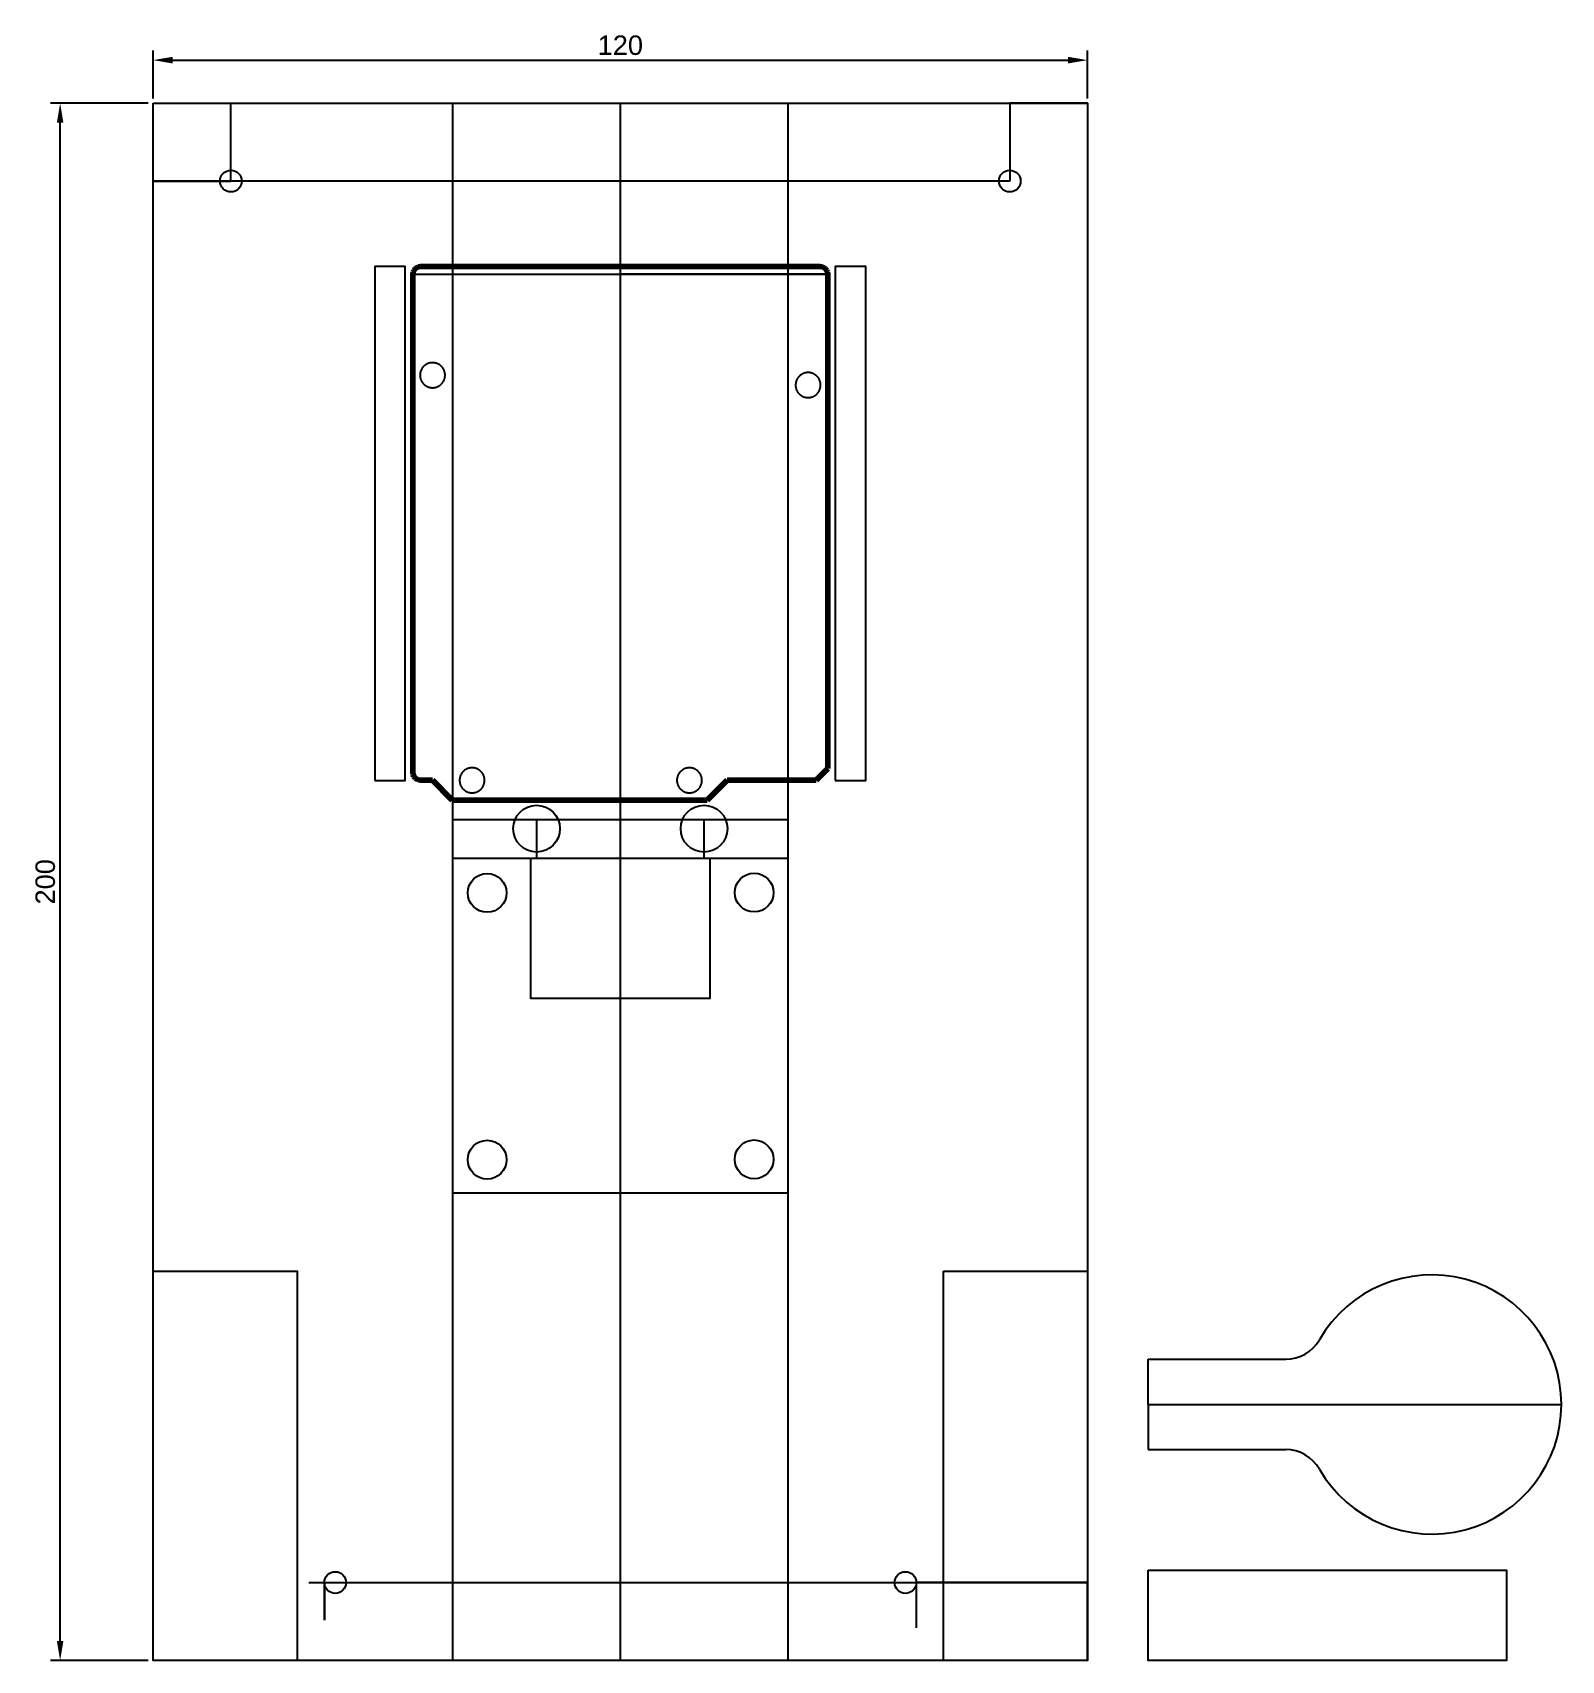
# Model space of a CAD drawing. Header units: millimetres. Extents: x -15 to 181, y 0 to 209.
import ezdxf

# ---------------------------------------------------------------- set-up
doc = ezdxf.new("R2010")
doc.units = ezdxf.units.MM
doc.layers.add('Incisione', color=7, linetype='Continuous', true_color=0x1710ff)
doc.layers.add('Taglio', color=7, linetype='Continuous', true_color=0xc0240f)
doc.styles.get("Standard").update_dxf_attribs({"font": 'arial.ttf'})
doc.dimstyles.new('ISO-25', dxfattribs={"dimtxt": 2.5, "dimasz": 2.5, "dimexe": 1.25, "dimexo": 0.625, "dimtad": 1, "dimtxsty": 'Standard', "dimcen": 2.5, "dimadec": 0, "dimazin": 0, "dimtfac": 1, "dimtmove": 0, "dimatfit": 3, "dimfxl": 1, "dimarcsym": 0})

# ---------------------------------------------------------------- blocks, each defined once
blk = doc.blocks.new('*D1')
at = {"color": 0, "lineweight": -2, "transparency": 16777216}
for p, q in [((0, 200.62), (0, 206.78)), ((2.5, 205.53), (117.5, 205.53)), ((120, 200.62), (120, 206.78))]:
    blk.add_line(p, q, dxfattribs=at)
at = {"color": 0, "transparency": 16777216}
for points in [[(2.5, 205.95), (2.5, 205.11), (0, 205.53)], [(117.5, 205.95), (117.5, 205.11), (120, 205.53)]]:
    blk.add_solid(points, dxfattribs=at)
at = {"layer": 'Defpoints', "color": 0, "transparency": 16777216}
for p in [(120, 205.53), (0, 200), (120, 200)]:
    blk.add_point(p, dxfattribs=at)
at = {"color": 0, "transparency": 16777216, "insert": (60, 207.43), "char_height": 2.5, "attachment_point": 5}
blk.add_mtext('120', dxfattribs=at)
blk = doc.blocks.new('*D2')
at = {"color": 0, "lineweight": -2, "transparency": 16777216}
for p, q in [((-0.63, 200), (-13.18, 200)), ((-11.93, 2.5), (-11.93, 197.5)), ((-0.63, 0), (-13.18, 0))]:
    blk.add_line(p, q, dxfattribs=at)
at = {"color": 0, "transparency": 16777216}
for points in [[(-12.35, 197.5), (-11.51, 197.5), (-11.93, 200)], [(-12.35, 2.5), (-11.51, 2.5), (-11.93, 0)]]:
    blk.add_solid(points, dxfattribs=at)
at = {"layer": 'Defpoints', "color": 0, "transparency": 16777216}
for p in [(-11.93, 200), (0, 200), (0, 0)]:
    blk.add_point(p, dxfattribs=at)
at = {"color": 0, "transparency": 16777216, "insert": (-13.83, 100), "char_height": 2.5, "attachment_point": 5, "rotation": 90}
blk.add_mtext('200', dxfattribs=at)

msp = doc.modelspace()

# ---------------------------------------------------------------- linework, layer by layer
at = {"color": 215, "true_color": 0xa953a0}
for p, q in [((10, 190), (10, 200)), ((38.5, 0), (38.5, 200)), ((60, 200), (60, 0)), ((81.5, 200), (81.5, 0)), ((120, 200), (110, 200)), ((110, 200), (110, 190)), ((110, 190), (0, 190)), ((0, 190), (10, 190)), ((33.35, 178.037), (86.65, 178.037)), ((60, 179.032), (60, 112.992)), ((60, 179.032), (60, 110.497)), ((86.65, 178.037), (60, 178.037)), ((38.5, 108.009), (81.5, 108.009)), ((38.5, 108.009), (49.25, 108.009)), ((49.25, 108.009), (49.25, 103.027)), ((70.75, 103.027), (70.75, 108.009)), ((48.5, 103.027), (60, 103.027)), ((49.25, 103.027), (70.75, 103.027)), ((60, 103.027), (60, 85.027)), ((127.799, 32.874), (180.845, 32.874)), ((20, 10), (120, 10)), ((20, 10), (22, 10)), ((22, 10), (22, 5.179)), ((22, 5.179), (22, 10)), ((22, 10), (120, 10)), ((120, 10), (98, 10)), ((98, 10), (98, 4.208)), ((120, 0), (120, 10))]:
    msp.add_line(p, q, dxfattribs=at)
for p, q in [((127.799, 32.874), (127.799, 38.674)), ((127.799, 38.674), (145.443, 38.674)), ((127.799, 32.874), (127.799, 27.074)), ((127.799, 27.074), (145.443, 27.074)), ((37, 0), (0, 0)), ((120, 0), (83, 0))]:
    msp.add_line(p, q)
for points in [[(0, 200), (120, 200), (120, 0), (0, 0)], [(127.799, 11.6), (173.799, 11.6), (173.799, 0), (127.799, 0)]]:
    msp.add_lwpolyline(points, close=True)
at = {"color": 152, "true_color": 0x2776bb}
for points in [[(28.493, 112.992), (32.393, 112.992), (32.393, 179.032), (28.493, 179.032)], [(87.608, 112.992), (91.508, 112.992), (91.508, 179.032), (87.608, 179.032)]]:
    msp.add_lwpolyline(points, close=True, dxfattribs=at)
at = {"color": 52, "true_color": 0xc8c92d}
for points in [[(38.5, 103.027), (81.5, 103.027), (81.5, 60.027), (38.5, 60.027)], [(0, 50), (18.5, 50), (18.5, 0), (0, 0)], [(101.5, 50), (120, 50), (120, 0), (101.5, 0)]]:
    msp.add_lwpolyline(points, close=True, dxfattribs=at)
at = {"color": 252, "true_color": 0x939598}
msp.add_lwpolyline([(48.5, 103.027), (71.5, 103.027), (71.5, 85.027), (48.5, 85.027)], close=True, dxfattribs=at)
at = {"color": 1}
for centre, radius in [((10, 190), 1.398), ((110, 190), 1.398), ((42.9, 98.578), 2.492), ((77.181, 98.616), 2.492), ((42.9, 64.312), 2.492), ((77.181, 64.35), 2.492), ((23.398, 10), 1.398), ((96.602, 10), 1.398)]:
    msp.add_circle(centre, radius, dxfattribs=at)
for centre in [(49.25, 106.827), (70.75, 106.827)]:
    msp.add_circle(centre, 3)
for centre, radius, start, end in [((164.2, 32.874), 16.645, 0, 150.06803), ((145.443, 43.674), 5, 270, 330.06803), ((164.2, 32.874), 16.645, 209.93197, 0), ((145.443, 22.074), 5, 29.93197, 90)]:
    msp.add_arc(centre, radius, start, end)
at = {"layer": 'Incisione', "lineweight": 211}
msp.add_lwpolyline([(33.35, 178.037), (33.392, 178.291)], dxfattribs=at)
at = {"layer": 'Incisione', "color": 52, "lineweight": 211, "true_color": 0xc8c92d}
for points in [[(33.35, 114.031), (33.35, 178.037)], [(33.392, 178.291), (33.477, 178.524)], [(33.477, 178.524), (33.646, 178.735)], [(33.646, 178.735), (33.858, 178.905)], [(33.858, 178.905), (34.091, 178.989)], [(34.091, 178.989), (34.344, 179.032)], [(34.344, 179.032), (85.634, 179.032)], [(85.634, 179.032), (85.909, 178.989)], [(85.909, 178.989), (86.142, 178.905)], [(86.142, 178.905), (86.354, 178.735)], [(86.354, 178.735), (86.502, 178.524)], [(86.502, 178.524), (86.608, 178.291)], [(86.608, 178.291), (86.65, 178.037)], [(86.65, 178.037), (86.65, 114.559)], [(33.392, 113.777), (33.35, 114.031)], [(33.477, 113.544), (33.392, 113.777)], [(33.646, 113.332), (33.477, 113.544)], [(33.858, 113.163), (33.646, 113.332)], [(34.091, 113.078), (33.858, 113.163)], [(34.344, 113.036), (34.091, 113.078)], [(35.889, 113.036), (34.344, 113.036)], [(38.428, 110.497), (35.889, 113.036)], [(73.701, 113.036), (71.161, 110.497)], [(85.127, 113.036), (73.701, 113.036)], [(86.65, 114.559), (85.127, 113.036)], [(71.161, 110.497), (38.428, 110.497)]]:
    msp.add_lwpolyline(points, dxfattribs=at)
at = {"layer": 'Taglio'}
for points in [[(35.889, 163.458), (35.945, 163.459), (36, 163.462), (36.056, 163.467), (36.111, 163.474), (36.166, 163.482), (36.221, 163.493), (36.275, 163.505), (36.329, 163.52), (36.382, 163.536), (36.435, 163.554), (36.487, 163.574), (36.539, 163.595), (36.589, 163.619), (36.639, 163.644), (36.688, 163.671), (36.736, 163.699), (36.783, 163.729), (36.828, 163.761), (36.873, 163.794), (36.916, 163.829), (36.959, 163.866), (37, 163.903), (37.039, 163.943), (37.078, 163.983), (37.114, 164.025), (37.15, 164.068), (37.184, 164.112), (37.216, 164.158), (37.246, 164.204), (37.276, 164.252), (37.303, 164.3), (37.329, 164.35), (37.353, 164.4), (37.375, 164.451), (37.395, 164.503), (37.414, 164.555), (37.431, 164.609), (37.446, 164.662), (37.459, 164.716), (37.47, 164.771), (37.479, 164.826), (37.486, 164.881), (37.492, 164.937), (37.495, 164.992), (37.497, 165.048), (37.497, 165.104), (37.495, 165.159), (37.49, 165.215), (37.484, 165.27), (37.476, 165.325), (37.466, 165.38), (37.454, 165.435), (37.441, 165.489), (37.425, 165.542), (37.408, 165.595), (37.389, 165.647), (37.368, 165.699), (37.345, 165.75), (37.32, 165.8), (37.294, 165.849), (37.266, 165.897), (37.236, 165.944), (37.205, 165.991), (37.172, 166.036), (37.138, 166.079), (37.102, 166.122), (37.065, 166.163), (37.026, 166.204), (36.986, 166.242), (36.945, 166.28), (36.902, 166.315), (36.858, 166.35), (36.813, 166.383), (36.767, 166.414), (36.72, 166.443), (36.672, 166.471), (36.622, 166.498), (36.572, 166.522), (36.522, 166.545), (36.47, 166.566), (36.418, 166.585), (36.365, 166.603), (36.311, 166.618), (36.257, 166.632), (36.203, 166.644), (36.148, 166.654), (36.093, 166.662), (36.037, 166.668), (35.982, 166.672), (35.926, 166.674), (35.871, 166.674), (35.815, 166.673), (35.759, 166.669), (35.704, 166.664), (35.649, 166.656), (35.594, 166.647), (35.539, 166.636), (35.485, 166.623), (35.431, 166.608), (35.378, 166.591), (35.326, 166.573), (35.274, 166.552), (35.223, 166.53), (35.172, 166.506), (35.123, 166.48), (35.074, 166.453), (35.027, 166.424), (34.98, 166.393), (34.935, 166.361), (34.891, 166.327), (34.848, 166.292), (34.806, 166.255), (34.765, 166.217), (34.726, 166.177), (34.688, 166.136), (34.652, 166.094), (34.617, 166.05), (34.584, 166.006), (34.552, 165.96), (34.522, 165.913), (34.493, 165.865), (34.467, 165.816), (34.441, 165.767), (34.418, 165.716), (34.396, 165.665), (34.377, 165.613), (34.359, 165.56), (34.342, 165.507), (34.328, 165.453), (34.316, 165.398), (34.305, 165.344), (34.296, 165.289), (34.29, 165.233), (34.285, 165.178), (34.282, 165.122), (34.281, 165.066)], [(82.503, 163.797), (82.504, 163.741), (82.507, 163.685), (82.512, 163.629), (82.518, 163.573), (82.527, 163.518), (82.538, 163.463), (82.551, 163.408), (82.565, 163.354), (82.582, 163.3), (82.6, 163.247), (82.62, 163.195), (82.642, 163.143), (82.666, 163.092), (82.691, 163.042), (82.718, 162.993), (82.747, 162.945), (82.778, 162.898), (82.81, 162.852), (82.844, 162.807), (82.879, 162.763), (82.916, 162.721), (82.954, 162.68), (82.994, 162.64), (83.035, 162.602), (83.077, 162.565), (83.121, 162.53), (83.166, 162.496), (83.212, 162.464), (83.259, 162.433), (83.307, 162.404), (83.356, 162.377), (83.406, 162.352), (83.457, 162.328), (83.508, 162.306), (83.561, 162.286), (83.614, 162.268), (83.668, 162.251), (83.722, 162.237), (83.777, 162.224), (83.832, 162.213), (83.887, 162.204), (83.943, 162.198), (83.999, 162.193), (84.055, 162.19), (84.111, 162.189), (84.167, 162.19), (84.222, 162.193), (84.278, 162.198), (84.333, 162.204), (84.388, 162.213), (84.443, 162.223), (84.497, 162.236), (84.551, 162.25), (84.604, 162.266), (84.657, 162.284), (84.709, 162.304), (84.76, 162.326), (84.811, 162.349), (84.861, 162.374), (84.91, 162.401), (84.957, 162.43), (85.004, 162.46), (85.05, 162.492), (85.095, 162.525), (85.138, 162.56), (85.18, 162.596), (85.221, 162.634), (85.261, 162.673), (85.299, 162.714), (85.336, 162.755), (85.371, 162.798), (85.405, 162.843), (85.438, 162.888), (85.468, 162.935), (85.497, 162.982), (85.525, 163.031), (85.55, 163.08), (85.574, 163.13), (85.597, 163.182), (85.617, 163.233), (85.636, 163.286), (85.652, 163.339), (85.667, 163.393), (85.68, 163.447), (85.692, 163.501), (85.701, 163.556), (85.708, 163.612), (85.714, 163.667), (85.717, 163.723), (85.719, 163.778), (85.719, 163.834), (85.716, 163.89), (85.712, 163.945), (85.706, 164.001), (85.698, 164.056), (85.688, 164.111), (85.676, 164.165), (85.663, 164.219), (85.647, 164.273), (85.63, 164.326), (85.61, 164.378), (85.589, 164.429), (85.567, 164.48), (85.542, 164.53), (85.516, 164.579), (85.488, 164.628), (85.458, 164.675), (85.427, 164.721), (85.394, 164.766), (85.36, 164.81), (85.324, 164.853), (85.287, 164.894), (85.248, 164.934), (85.208, 164.973), (85.167, 165.01), (85.124, 165.046), (85.08, 165.08), (85.035, 165.113), (84.989, 165.144), (84.942, 165.174), (84.893, 165.202), (84.844, 165.228), (84.794, 165.253), (84.743, 165.275), (84.692, 165.296), (84.64, 165.316), (84.587, 165.333), (84.533, 165.349), (84.479, 165.362), (84.425, 165.374), (84.37, 165.384), (84.315, 165.392), (84.259, 165.398), (84.204, 165.402), (84.148, 165.405), (84.092, 165.405), (84.037, 165.403), (83.981, 165.4), (83.926, 165.394), (83.87, 165.387), (83.815, 165.378), (83.761, 165.366), (83.707, 165.353), (83.653, 165.338), (83.6, 165.322), (83.547, 165.303), (83.496, 165.283), (83.444, 165.26), (83.394, 165.236), (83.345, 165.211), (83.296, 165.183), (83.249, 165.154), (83.202, 165.124), (83.157, 165.091), (83.112, 165.057), (83.069, 165.022), (83.028, 164.985), (82.987, 164.947), (82.948, 164.907), (82.91, 164.866), (82.874, 164.824), (82.839, 164.781), (82.806, 164.736), (82.774, 164.69), (82.744, 164.643), (82.715, 164.596), (82.688, 164.547), (82.663, 164.497), (82.64, 164.446), (82.618, 164.395), (82.598, 164.343), (82.58, 164.29), (82.564, 164.237), (82.55, 164.183), (82.537, 164.129), (82.527, 164.074), (82.518, 164.019), (82.511, 163.964), (82.507, 163.908), (82.504, 163.853), (82.503, 163.797)], [(34.281, 165.066), (34.282, 165.01), (34.285, 164.954), (34.29, 164.898), (34.297, 164.843), (34.305, 164.787), (34.316, 164.732), (34.329, 164.677), (34.343, 164.623), (34.36, 164.57), (34.378, 164.516), (34.398, 164.464), (34.42, 164.412), (34.444, 164.362), (34.469, 164.312), (34.496, 164.262), (34.525, 164.214), (34.556, 164.167), (34.588, 164.121), (34.622, 164.076), (34.657, 164.033), (34.694, 163.99), (34.732, 163.949), (34.772, 163.91), (34.813, 163.871), (34.855, 163.835), (34.899, 163.799), (34.944, 163.765), (34.99, 163.733), (35.037, 163.703), (35.085, 163.674), (35.134, 163.647), (35.184, 163.621), (35.235, 163.597), (35.287, 163.575), (35.339, 163.555), (35.392, 163.537), (35.446, 163.521), (35.5, 163.506), (35.555, 163.494), (35.61, 163.483), (35.665, 163.474), (35.721, 163.467), (35.777, 163.462), (35.833, 163.459), (35.889, 163.458)], [(40.967, 111.428), (41.023, 111.429), (41.079, 111.432), (41.134, 111.437), (41.189, 111.443), (41.245, 111.452), (41.299, 111.463), (41.354, 111.475), (41.407, 111.489), (41.461, 111.505), (41.513, 111.523), (41.566, 111.543), (41.617, 111.565), (41.667, 111.588), (41.717, 111.613), (41.766, 111.64), (41.814, 111.669), (41.861, 111.699), (41.907, 111.731), (41.951, 111.764), (41.995, 111.799), (42.037, 111.835), (42.078, 111.873), (42.117, 111.912), (42.156, 111.953), (42.193, 111.994), (42.228, 112.038), (42.262, 112.082), (42.294, 112.127), (42.325, 112.174), (42.354, 112.221), (42.381, 112.27), (42.407, 112.319), (42.431, 112.37), (42.453, 112.421), (42.473, 112.472), (42.492, 112.525), (42.509, 112.578), (42.524, 112.632), (42.537, 112.686), (42.548, 112.741), (42.557, 112.795), (42.565, 112.851), (42.57, 112.906), (42.574, 112.962), (42.575, 113.017), (42.575, 113.073), (42.573, 113.129), (42.569, 113.184), (42.562, 113.24), (42.554, 113.295), (42.545, 113.35), (42.533, 113.404), (42.519, 113.458), (42.503, 113.512), (42.486, 113.565), (42.467, 113.617), (42.446, 113.669), (42.423, 113.719), (42.398, 113.769), (42.372, 113.819), (42.344, 113.867), (42.315, 113.914), (42.283, 113.96), (42.251, 114.005), (42.216, 114.049), (42.18, 114.092), (42.143, 114.133), (42.104, 114.173), (42.064, 114.212), (42.023, 114.249), (41.98, 114.285), (41.936, 114.319), (41.891, 114.352), (41.845, 114.383), (41.798, 114.413), (41.75, 114.441), (41.701, 114.467), (41.651, 114.492), (41.6, 114.515), (41.548, 114.536), (41.496, 114.555), (41.443, 114.572), (41.389, 114.588), (41.335, 114.601), (41.281, 114.613), (41.226, 114.623), (41.171, 114.631), (41.116, 114.637), (41.06, 114.641), (41.004, 114.644), (40.949, 114.644), (40.893, 114.642), (40.837, 114.639), (40.782, 114.633), (40.727, 114.626), (40.672, 114.617), (40.617, 114.606), (40.563, 114.592), (40.509, 114.578), (40.456, 114.561), (40.404, 114.542), (40.352, 114.522), (40.301, 114.5), (40.251, 114.476), (40.201, 114.45), (40.153, 114.422), (40.105, 114.393), (40.059, 114.363), (40.013, 114.33), (39.969, 114.297), (39.926, 114.261), (39.884, 114.224), (39.843, 114.186), (39.804, 114.147), (39.766, 114.106), (39.73, 114.063), (39.695, 114.02), (39.662, 113.975), (39.63, 113.929), (39.6, 113.883), (39.572, 113.835), (39.545, 113.786), (39.52, 113.736), (39.496, 113.686), (39.475, 113.634), (39.455, 113.582), (39.437, 113.529), (39.421, 113.476), (39.406, 113.422), (39.394, 113.368), (39.383, 113.313), (39.375, 113.258), (39.368, 113.203), (39.363, 113.147), (39.36, 113.092), (39.359, 113.036)], [(39.359, 113.036), (39.36, 112.98), (39.363, 112.924), (39.368, 112.868), (39.375, 112.812), (39.384, 112.757), (39.394, 112.702), (39.407, 112.647), (39.422, 112.593), (39.438, 112.539), (39.456, 112.486), (39.476, 112.434), (39.498, 112.382), (39.522, 112.331), (39.547, 112.281), (39.575, 112.232), (39.604, 112.184), (39.634, 112.137), (39.666, 112.091), (39.7, 112.046), (39.735, 112.002), (39.772, 111.96), (39.811, 111.919), (39.85, 111.879), (39.891, 111.841), (39.934, 111.804), (39.977, 111.769), (40.022, 111.735), (40.068, 111.703), (40.115, 111.672), (40.163, 111.643), (40.212, 111.616), (40.262, 111.591), (40.313, 111.567), (40.365, 111.545), (40.417, 111.525), (40.47, 111.507), (40.524, 111.49), (40.578, 111.476), (40.633, 111.463), (40.688, 111.452), (40.744, 111.444), (40.799, 111.437), (40.855, 111.432), (40.911, 111.429), (40.967, 111.428)], [(68.876, 111.428), (68.932, 111.429), (68.988, 111.432), (69.043, 111.437), (69.098, 111.443), (69.153, 111.452), (69.208, 111.463), (69.263, 111.475), (69.316, 111.489), (69.37, 111.505), (69.422, 111.523), (69.474, 111.543), (69.526, 111.565), (69.576, 111.588), (69.626, 111.613), (69.675, 111.64), (69.723, 111.669), (69.77, 111.699), (69.815, 111.731), (69.86, 111.764), (69.904, 111.799), (69.946, 111.835), (69.987, 111.873), (70.026, 111.912), (70.065, 111.953), (70.101, 111.994), (70.137, 112.038), (70.171, 112.082), (70.203, 112.127), (70.234, 112.174), (70.263, 112.221), (70.29, 112.27), (70.316, 112.319), (70.34, 112.37), (70.362, 112.421), (70.382, 112.472), (70.401, 112.525), (70.418, 112.578), (70.433, 112.632), (70.446, 112.686), (70.457, 112.741), (70.466, 112.795), (70.474, 112.851), (70.479, 112.906), (70.483, 112.962), (70.484, 113.017), (70.484, 113.073), (70.482, 113.129), (70.478, 113.184), (70.471, 113.24), (70.463, 113.295), (70.453, 113.35), (70.442, 113.404), (70.428, 113.458), (70.412, 113.512), (70.395, 113.565), (70.376, 113.617), (70.355, 113.669), (70.332, 113.719), (70.307, 113.769), (70.281, 113.819), (70.253, 113.867), (70.224, 113.914), (70.192, 113.96), (70.16, 114.005), (70.125, 114.049), (70.089, 114.092), (70.052, 114.133), (70.013, 114.173), (69.973, 114.212), (69.932, 114.249), (69.889, 114.285), (69.845, 114.319), (69.8, 114.352), (69.754, 114.383), (69.707, 114.413), (69.659, 114.441), (69.61, 114.467), (69.56, 114.492), (69.509, 114.515), (69.457, 114.536), (69.405, 114.555), (69.352, 114.572), (69.298, 114.588), (69.244, 114.601), (69.19, 114.613), (69.135, 114.623), (69.08, 114.631), (69.025, 114.637), (68.969, 114.641), (68.913, 114.644), (68.858, 114.644), (68.802, 114.642), (68.746, 114.639), (68.691, 114.633), (68.636, 114.626), (68.581, 114.617), (68.526, 114.606), (68.472, 114.592), (68.418, 114.578), (68.365, 114.561), (68.313, 114.542), (68.261, 114.522), (68.21, 114.5), (68.159, 114.476), (68.11, 114.45), (68.062, 114.422), (68.014, 114.393), (67.967, 114.363), (67.922, 114.33), (67.878, 114.297), (67.835, 114.261), (67.793, 114.224), (67.752, 114.186), (67.713, 114.147), (67.675, 114.106), (67.639, 114.063), (67.604, 114.02), (67.571, 113.975), (67.539, 113.929), (67.509, 113.883), (67.481, 113.835), (67.454, 113.786), (67.429, 113.736), (67.405, 113.686), (67.384, 113.634), (67.364, 113.582), (67.346, 113.529), (67.33, 113.476), (67.315, 113.422), (67.303, 113.368), (67.292, 113.313), (67.284, 113.258), (67.277, 113.203), (67.272, 113.147), (67.269, 113.092), (67.268, 113.036)], [(67.268, 113.036), (67.269, 112.98), (67.272, 112.924), (67.277, 112.868), (67.284, 112.812), (67.293, 112.757), (67.303, 112.702), (67.316, 112.647), (67.33, 112.593), (67.347, 112.539), (67.365, 112.486), (67.385, 112.434), (67.407, 112.382), (67.431, 112.331), (67.456, 112.281), (67.484, 112.232), (67.513, 112.184), (67.543, 112.137), (67.575, 112.091), (67.609, 112.046), (67.644, 112.002), (67.681, 111.96), (67.72, 111.919), (67.759, 111.879), (67.8, 111.841), (67.843, 111.804), (67.886, 111.769), (67.931, 111.735), (67.977, 111.703), (68.024, 111.672), (68.072, 111.643), (68.121, 111.616), (68.171, 111.591), (68.222, 111.567), (68.274, 111.545), (68.326, 111.525), (68.379, 111.507), (68.433, 111.49), (68.487, 111.476), (68.542, 111.463), (68.597, 111.452), (68.652, 111.444), (68.708, 111.437), (68.764, 111.432), (68.82, 111.429), (68.876, 111.428)]]:
    msp.add_lwpolyline(points, dxfattribs=at)

# ---------------------------------------------------------------- dimensions: what is measured, and where the dimension line sits
at = {"color": 1}
dim = msp.add_linear_dim(base=(120, 205.529), p1=(0, 200), p2=(120, 200), dimstyle='ISO-25', dxfattribs=at)
dim.commit()
dim.dimension.update_dxf_attribs({"geometry": '*D1', "text_midpoint": (60, 207.431)})
dim = msp.add_linear_dim(base=(-11.929, 200), p1=(0, 0), p2=(0, 200), angle=90, dimstyle='ISO-25', dxfattribs=at)
dim.commit()
dim.dimension.update_dxf_attribs({"geometry": '*D2', "text_midpoint": (-13.831, 100)})

doc.saveas('drawing.dxf')
